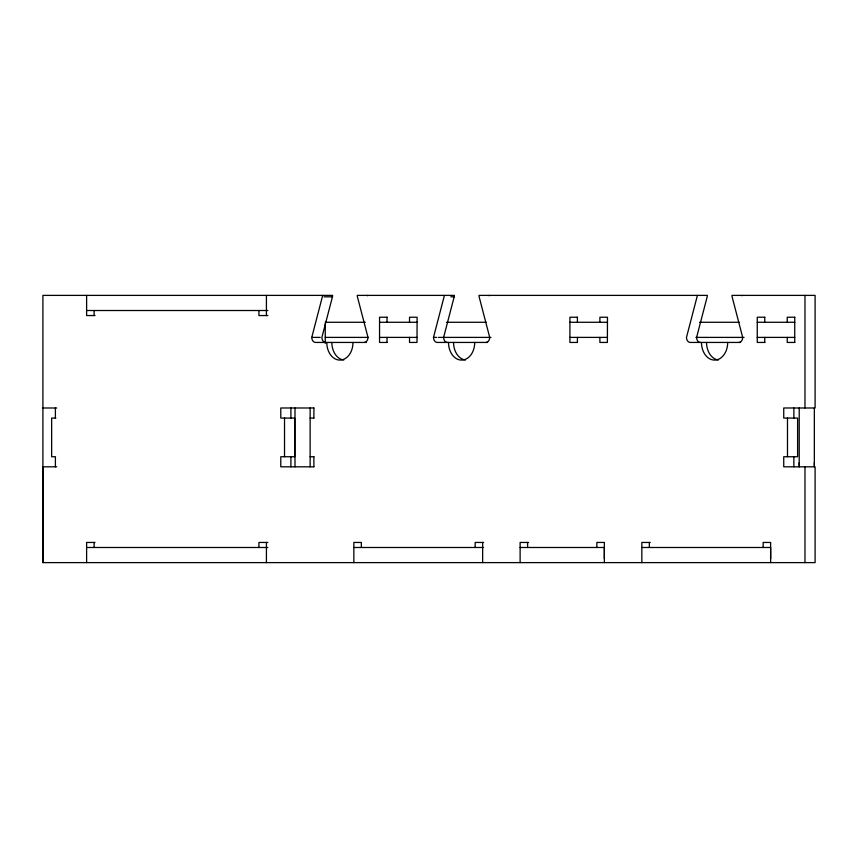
<?xml version="1.0" encoding="UTF-8"?>
<svg xmlns="http://www.w3.org/2000/svg" width="858" height="858" viewBox="0 0 858 858"><rect width="100%" height="100%" fill="white"/><g stroke="black" fill="none" stroke-linecap="round" stroke-linejoin="round"><path stroke-width="1.29" d="M738.942 342.439A5.041 3.743 -90 0 0 742.685 337.398L732.131 296.825A5.041 3.743 90 0 1 731.981 295.388L815.1 295.388L815.1 407.99L783.74 407.99L783.74 418.071L797.608 418.071L797.608 456.735L783.74 456.735L783.74 466.816L815.1 466.816L815.1 562.612L42.9 562.612L42.9 466.816L56.767 466.816M55.395 418.071L55.395 407.99M284.524 418.071L284.524 456.735M290.894 466.816L290.905 456.735M313.878 418.071L313.889 407.99M604.364 558.837L604.364 547.49L520.12 547.49M770.634 558.837L770.634 547.49L641.838 547.49M793.865 466.816L793.865 456.735M799.216 466.591L799.216 462.612M814.349 466.591L814.349 462.612M366.484 342.439L315.529 342.439A5.041 3.743 -90 0 1 311.776 337.398L322.329 296.825A5.041 3.754 90 0 0 322.49 295.388M42.9 562.612L42.9 295.388L332.614 295.388A5.041 3.743 -90 0 1 332.454 296.825L321.9 337.398A5.041 3.743 -90 0 0 325.643 342.439M487.559 342.439L437.248 342.439A5.041 3.743 -90 0 1 433.494 337.398L444.058 296.825A5.041 3.743 -90 0 0 444.208 295.388M364.242 342.439A5.041 3.743 90 0 0 367.985 337.398L357.432 296.825A5.051 3.754 -90 0 1 357.271 295.388L454.332 295.388A5.041 3.743 -90 0 1 454.172 296.825L443.618 337.398A5.041 3.743 -90 0 0 447.372 342.439M324.024 296.825L332.454 296.825M450.804 296.825L454.172 296.825M86.615 310.51L267.835 310.51M95.045 315.551L86.615 315.551L86.615 295.388M267.835 315.551L258.923 315.551L258.923 310.51M387.13 317.235L379.547 317.235L379.547 342.439L387.13 342.439M577.498 317.235L569.916 317.235L569.916 342.439L577.498 342.439M764.853 317.235L757.26 317.235L757.26 342.439L764.853 342.439M794.83 317.235L787.236 317.235L787.236 322.276M325.257 322.276L365.358 322.276M379.547 322.276L417.106 322.276M446.568 322.276L486.347 322.276M569.916 322.276L607.475 322.276M699.549 322.276L739.135 322.276M757.26 322.276L794.83 322.276M311.776 337.398L320.216 337.398M325.257 337.398L368.404 337.398M379.547 337.398L417.106 337.398M433.494 337.398L436.872 337.398M438.556 337.398L441.934 337.398M442.589 337.398L490.98 337.398M569.916 337.398L607.475 337.398M695.924 337.398L744.079 337.398M757.26 337.398L794.83 337.398M740.54 342.439L690.229 342.439A5.041 3.743 -90 0 1 686.486 337.398L697.039 296.825A5.041 3.754 90 0 0 697.2 295.388M794.83 342.439L787.236 342.439L787.236 337.398M42.9 407.99L56.767 407.99M313.91 407.99L280.781 407.99L280.781 418.071L294.648 418.071L294.648 456.735L280.781 456.735L280.781 466.816L313.91 466.816M55.867 418.071L51.652 418.071L51.652 456.735L55.395 456.735L55.395 466.816M310.135 418.071L313.931 418.071M310.135 456.735L313.931 456.735M95.045 542.449L86.615 542.449L86.615 562.612M267.835 542.449L258.923 542.449L258.923 547.49M483.59 542.449L475.15 542.449L475.15 547.49M528.549 542.449L520.12 542.449L520.12 562.612M650.267 542.449L641.838 542.449L641.838 562.612M86.615 547.49L267.835 547.49M353.85 547.49L483.59 547.49M793.865 407.99L793.865 418.071M313.878 456.735L313.889 466.816M290.894 407.99L290.905 418.071M814.349 407.99L814.349 466.816M804.976 295.388L804.976 407.99M804.976 466.816L804.976 562.612M799.216 407.99L799.216 466.816M794.733 317.235L794.733 342.439M787.483 418.071L787.483 456.735M770.634 562.612L770.634 542.449L763.137 542.449L763.137 547.49M764.757 317.235L764.757 322.276M764.757 337.398L764.757 342.439M649.324 542.449L649.324 547.49M604.364 562.612L604.364 542.449L596.868 542.449L596.868 547.49M599.892 322.276L599.892 317.235L607.475 317.235L607.378 342.439L599.892 342.439L599.892 337.398M577.402 317.235L577.402 322.276M577.402 337.398L577.402 342.439M527.606 542.449L527.606 547.49M482.646 542.449L482.646 562.612M409.523 322.276L409.523 317.235L417.106 317.235L417.009 342.439L409.523 342.439L409.523 337.398M387.033 317.235L387.033 322.276M387.033 337.398L387.033 342.439M361.347 547.49L361.347 542.449L353.85 542.449L353.85 562.612M325.257 323.53L325.257 343.318M310.135 407.99L310.135 466.816M295.002 407.99L295.002 466.816M266.42 295.388L266.42 315.551M266.42 542.449L266.42 562.612M94.112 310.51L94.112 315.551M94.112 542.449L94.112 547.49M352.992 342.439A17.643 13.117 -90 0 1 339.886 360.092A17.643 13.117 -90 0 1 326.769 342.439M343.768 360.017A17.643 13.117 -90 0 1 331.832 342.439M367.406 295.753A5.041 3.743 90 0 1 367.396 295.388M474.721 342.439A17.643 13.117 -90 0 1 461.604 360.092A17.643 13.117 -90 0 1 448.487 342.439M485.96 342.439A5.041 3.743 -90 0 0 489.704 337.398L479.15 296.825A5.041 3.743 90 0 1 478.989 295.388L707.314 295.388A5.041 3.754 90 0 1 707.164 296.825L696.599 337.398A5.041 3.743 90 0 0 700.353 342.439M465.486 360.017A17.643 13.106 -90 0 1 453.55 342.439M489.124 295.753A5.041 3.754 -90 0 1 489.114 295.388M727.702 342.439A17.643 13.117 90 0 1 714.585 360.092A17.643 13.117 90 0 1 701.469 342.439M718.468 360.017A17.643 13.106 -90 0 1 706.531 342.439M742.106 295.753A5.041 3.754 -90 0 1 742.095 295.388"/></g></svg>
